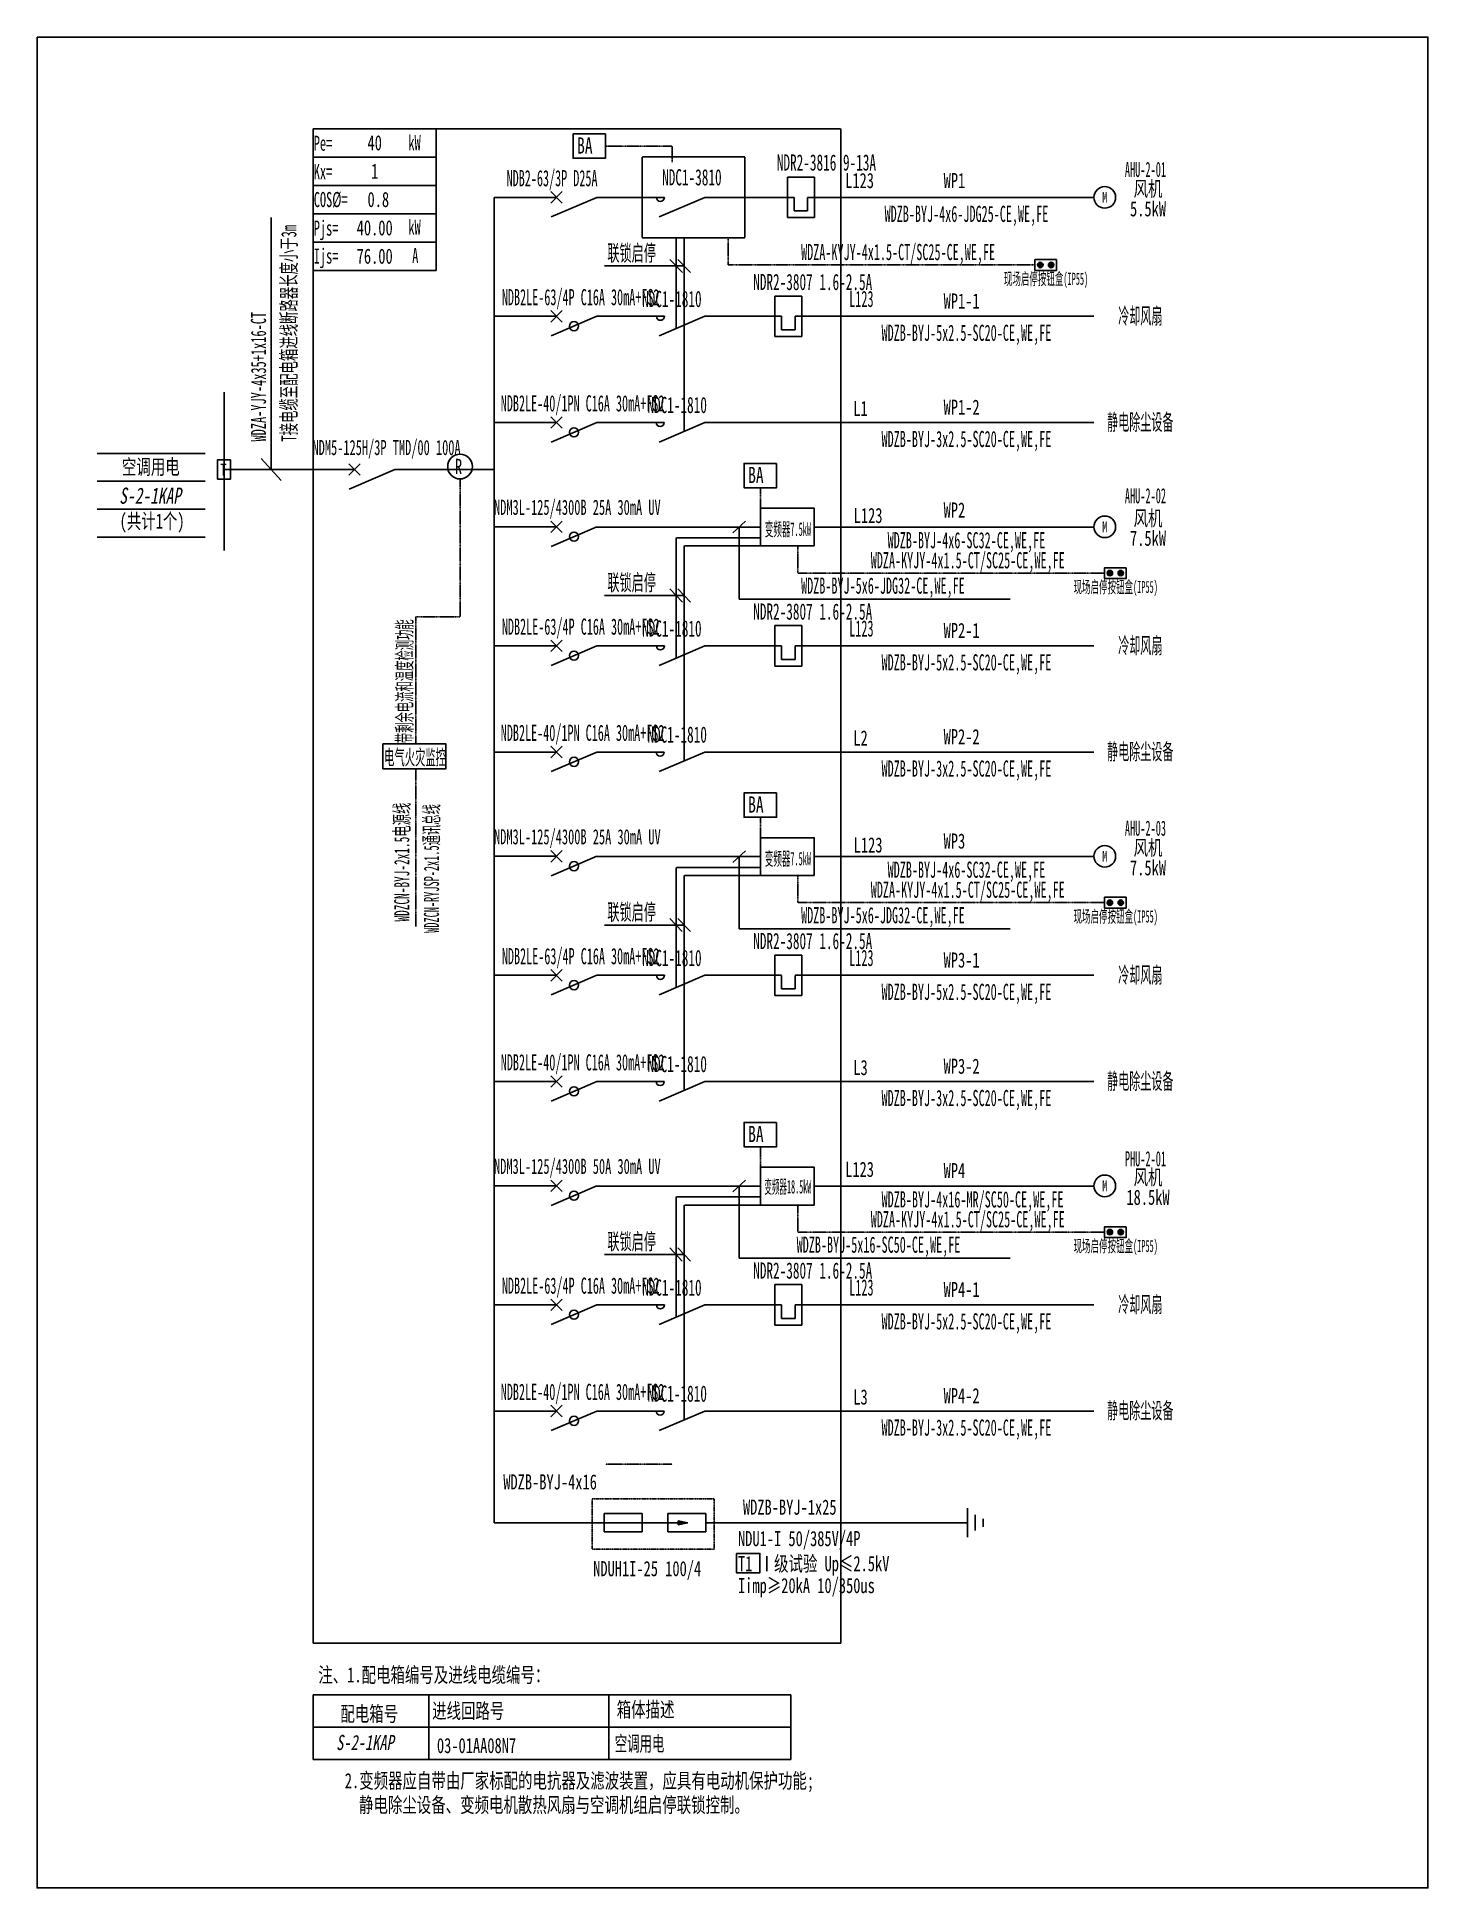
# Model space of a CAD drawing. Extents: x 302300 to 304189, y 295641 to 298155.
import ezdxf
from ezdxf.enums import TextEntityAlignment as Align

# ---------------------------------------------------------------- set-up
doc = ezdxf.new("R2010")
doc.units = 0
doc.header["$MEASUREMENT"] = 0
for name, pattern in [('DASH', [0.35, 0.25, -0.1]), ('DASHDOT', [1, 0.5, -0.25, 0, -0.25]), ('DASHED', [0.75, 0.5, -0.25]), ('DASHED2', [0.375, 0.25, -0.125])]:
    doc.linetypes.add(name, pattern=pattern)
for name, color, linetype in [('D_E_Eqpm(强电设备)', 100, 'Continuous'), ('D_E_Eqpm（强电设备）', 100, 'Continuous'), ('D_E_Text(强电文字)', 51, 'Continuous'), ('D_E_Text（强电文字）', 51, 'Continuous'), ('D_E_Wire(强电线缆)', 10, 'Continuous'), ('D_E_Wire（强电线缆）', 10, 'Continuous'), ('D_El_Eqpm（弱电设备）', 100, 'Continuous'), ('D_El_Text（弱电文字）', 51, 'Continuous'), ('D_T_TableDim(表格尺寸)', 255, 'Continuous'), ('D_T_TableDim（表格尺寸）', 255, 'Continuous'), ('DQ-漏电火灾', 80, 'Continuous'), ('DQ_Eqpm', 100, 'Continuous'), ('E_E_Text（强电文字）', 51, 'Continuous'), ('E_E_Wire（强电线缆）', 10, 'Continuous'), ('系统图', 220, 'Continuous')]:
    doc.layers.add(name, color=color, linetype=linetype)
doc.styles.add('电气', font='', dxfattribs={"width": 0.7})
doc.styles.add('电气箱', font='simhei.ttf', dxfattribs={"width": 0.8, "oblique": 10})
doc.styles.get('电气').set_extended_font_data('SimSun')

# ---------------------------------------------------------------- blocks, each defined once
blk = doc.blocks.new('1')
at = {"layer": 'D_E_Eqpm(强电设备)'}
for p, q in [((-314387, 61832), (-314387, 61082)), ((-313887, 61832), (-314387, 61832)), ((-313887, 61082), (-313887, 61832)), ((-314262, 61457), (-314262, 61207)), ((-314012, 61207), (-314012, 61457)), ((-314387, 61082), (-313887, 61082)), ((-314262, 61207), (-314012, 61207))]:
    blk.add_line(p, q, dxfattribs=at)
blk = doc.blocks.new('电机')
at = {"layer": 'D_E_Eqpm（强电设备）'}
for start, end in [(90, 180), (180, 270), (0, 90), (270, 0)]:
    blk.add_arc((0, 0), 200, start, end, dxfattribs=at)
at = {"layer": 'D_E_Eqpm（强电设备）', "color": 51, "style": '电气', "width": 0.7}
blk.add_text('M', height=200, dxfattribs=at).set_placement((0, 0), align=Align.MIDDLE)
blk = doc.blocks.new('电机启停按钮')
at = {"layer": 'D_E_Eqpm（强电设备）'}
for points in [[(150, 300, 1), (50, 300, 1)], [(50, 100, 1), (150, 100, 1)]]:
    blk.add_hatch(color=51, dxfattribs=at).paths.add_polyline_path(points)
blk.add_lwpolyline([(0, 400), (200, 400), (200, 0), (0, 0)], close=True, dxfattribs=at)
for centre in [(100, 300), (100, 100)]:
    blk.add_circle(centre, 50, dxfattribs=at)
blk = doc.blocks.new('T接箱')
at = {"layer": 'DQ_Eqpm'}
blk.add_lwpolyline([(313, 172), (73, 172), (73, -188), (313, -188)], close=True, dxfattribs=at)
at = {"layer": 'DQ_Eqpm', "color": 51, "style": '电气', "width": 0.8}
blk.add_text('T', height=220, dxfattribs=at).set_placement((120, -121))

msp = doc.modelspace()

# ---------------------------------------------------------------- linework, layer by layer
at = {"linetype": 'DASHED'}
for p, q in [((302675.2, 295973.3, 0), (302675.2, 298030.5, 0)), ((302675.2, 298030.5, 0), (303391.7, 298030.5, 0)), ((303391.7, 298030.5, 0), (303391.7, 295973.3, 0)), ((303391.7, 295973.3, 0), (302675.2, 295973.3, 0))]:
    msp.add_line(p, q, dxfattribs=at)
for p, q in [((302381.7, 297589.5, 0), (302528.5, 297589.5, 0)), ((302381.7, 297551.6, 0), (302528.5, 297551.6, 0)), ((302381.7, 297513.8, 0), (302528.5, 297513.8, 0)), ((302381.7, 297475.9, 0), (302528.5, 297475.9, 0))]:
    msp.add_line(p, q)
at = {"linetype": 'DASHED2', "elevation": 0}
msp.add_lwpolyline([(303054.1, 296169.4), (303219.8, 296169.4), (303219.8, 296101.1), (303054.1, 296101.1)], close=True, dxfattribs=at)
at = {"layer": 'D_E_Eqpm(强电设备)', "color": 100}
for p, q in [((302997.6, 297929.5, 0), (303013.1, 297945, 0)), ((303013.1, 297929.5, 0), (302997.6, 297945, 0)), ((303013.1, 297945, 0), (302997.6, 297929.5, 0)), ((302997.6, 297945, 0), (303013.1, 297929.5, 0)), ((303060.4, 297937.2, 0), (302998.3, 297910.6, 0)), ((303207.1, 297937.2, 0), (303145, 297910.6, 0)), ((302997.6, 297767.9, 0), (303013.1, 297783.4, 0)), ((303013.1, 297767.9, 0), (302997.6, 297783.4, 0)), ((303013.1, 297783.4, 0), (302997.6, 297767.9, 0)), ((302997.6, 297783.4, 0), (303013.1, 297767.9, 0)), ((303060.4, 297775.7, 0), (302998.3, 297749, 0)), ((303207.1, 297775.7, 0), (303145, 297749, 0)), ((302997.6, 297623.7, 0), (303013.1, 297639.2, 0)), ((303013.1, 297623.7, 0), (302997.6, 297639.2, 0)), ((303013.1, 297639.2, 0), (302997.6, 297623.7, 0)), ((302997.6, 297639.2, 0), (303013.1, 297623.7, 0)), ((303060.4, 297631.5, 0), (302998.3, 297604.8, 0)), ((303206.8, 297631.5, 0), (303144.7, 297604.8, 0)), ((302723.3, 297559.9, 0), (302738.8, 297575.4, 0)), ((302738.8, 297559.9, 0), (302723.3, 297575.4, 0)), ((302786.1, 297567.7, 0), (302724, 297541, 0)), ((302997.6, 297481.9, 0), (303013.1, 297497.5, 0)), ((303013.1, 297481.9, 0), (302997.6, 297497.5, 0)), ((303013.1, 297497.5, 0), (302997.6, 297481.9, 0)), ((302997.6, 297497.5, 0), (303013.1, 297481.9, 0)), ((303060.4, 297489.7, 0), (302998.3, 297463.1, 0)), ((302997.6, 297320.3, 0), (303013.1, 297335.9, 0)), ((303013.1, 297320.3, 0), (302997.6, 297335.9, 0)), ((303013.1, 297335.9, 0), (302997.6, 297320.3, 0)), ((302997.6, 297335.9, 0), (303013.1, 297320.3, 0)), ((303060.4, 297328.1, 0), (302998.3, 297301.5, 0)), ((303207.1, 297328.1, 0), (303145, 297301.5, 0)), ((302997.6, 297176.1, 0), (303013.1, 297191.7, 0)), ((303013.1, 297176.1, 0), (302997.6, 297191.7, 0)), ((303013.1, 297191.7, 0), (302997.6, 297176.1, 0)), ((302997.6, 297191.7, 0), (303013.1, 297176.1, 0)), ((303060.4, 297183.9, 0), (302998.3, 297157.3, 0)), ((303206.8, 297183.9, 0), (303144.7, 297157.3, 0)), ((302997.6, 297034.4, 0), (303013.1, 297049.9, 0)), ((303013.1, 297034.4, 0), (302997.6, 297049.9, 0)), ((303013.1, 297049.9, 0), (302997.6, 297034.4, 0)), ((302997.6, 297049.9, 0), (303013.1, 297034.4, 0)), ((303060.4, 297042.2, 0), (302998.3, 297015.5, 0)), ((302997.6, 296872.8, 0), (303013.1, 296888.3, 0)), ((303013.1, 296872.8, 0), (302997.6, 296888.3, 0)), ((303013.1, 296888.3, 0), (302997.6, 296872.8, 0)), ((302997.6, 296888.3, 0), (303013.1, 296872.8, 0)), ((303060.4, 296880.6, 0), (302998.3, 296853.9, 0)), ((303207.1, 296880.6, 0), (303145, 296853.9, 0)), ((302997.6, 296728.6, 0), (303013.1, 296744.1, 0)), ((303013.1, 296728.6, 0), (302997.6, 296744.1, 0)), ((303013.1, 296744.1, 0), (302997.6, 296728.6, 0)), ((302997.6, 296744.1, 0), (303013.1, 296728.6, 0)), ((303060.4, 296736.4, 0), (302998.3, 296709.7, 0)), ((303206.8, 296736.4, 0), (303144.7, 296709.7, 0)), ((302997.6, 296586.8, 0), (303013.1, 296602.4, 0)), ((303013.1, 296586.8, 0), (302997.6, 296602.4, 0)), ((303013.1, 296602.4, 0), (302997.6, 296586.8, 0)), ((302997.6, 296602.4, 0), (303013.1, 296586.8, 0)), ((303060.4, 296594.6, 0), (302998.3, 296568, 0)), ((302997.6, 296425.2, 0), (303013.1, 296440.8, 0)), ((303013.1, 296425.2, 0), (302997.6, 296440.8, 0)), ((303013.1, 296440.8, 0), (302997.6, 296425.2, 0)), ((302997.6, 296440.8, 0), (303013.1, 296425.2, 0)), ((303060.4, 296433, 0), (302998.3, 296406.4, 0)), ((303207.1, 296433, 0), (303145, 296406.4, 0)), ((302997.6, 296281, 0), (303013.1, 296296.6, 0)), ((303013.1, 296281, 0), (302997.6, 296296.6, 0)), ((303013.1, 296296.6, 0), (302997.6, 296281, 0)), ((302997.6, 296296.6, 0), (303013.1, 296281, 0)), ((303060.4, 296288.8, 0), (302998.3, 296262.2, 0)), ((303206.8, 296288.8, 0), (303144.7, 296262.2, 0))]:
    msp.add_line(p, q, dxfattribs=at)
at = {"layer": 'D_E_Eqpm(强电设备)'}
for p, q in [((303070.3, 296149.5, 0), (303121.9, 296149.5, 0)), ((303070.3, 296149.5, 0), (303070.3, 296124.6, 0)), ((303121.7, 296124.6, 0), (303121.7, 296149.5, 0)), ((303156.9, 296149.5, 0), (303208.5, 296149.5, 0)), ((303156.9, 296149.5, 0), (303156.9, 296124.6, 0)), ((303208.3, 296124.6, 0), (303208.3, 296149.5, 0)), ((303070.3, 296124.6, 0), (303121.7, 296124.6, 0)), ((303156.9, 296137.1, 0), (303136.1, 296137.1, 0)), ((303156.9, 296137.1, 0), (303183.7, 296137.1, 0)), ((303156.9, 296124.6, 0), (303208.3, 296124.6, 0)), ((303183.7, 296137.1, 0), (303170.7, 296139.7, 0)), ((303170.7, 296134.4, 0), (303170.7, 296139.7, 0)), ((303183.7, 296137.1, 0), (303170.7, 296134.4, 0))]:
    msp.add_line(p, q, dxfattribs=at)
at = {"layer": 'D_E_Eqpm(强电设备)', "color": 100}
for centre in [(303146.6, 297937.2, 0), (303146.6, 297775.7, 0), (303146.3, 297631.5, 0), (303146.6, 297328.1, 0), (303146.3, 297183.9, 0), (303146.6, 296880.6, 0), (303146.3, 296736.4, 0), (303146.6, 296433, 0), (303146.3, 296288.8, 0)]:
    msp.add_arc(centre, 5.5, 180, 0, dxfattribs=at)
at = {"layer": 'D_E_Eqpm(强电设备)'}
msp.add_solid([(303170.7, 296134.4, 0), (303183.7, 296137.1, 0), (303170.7, 296139.7, 0)], dxfattribs=at)
at = {"layer": 'D_E_Eqpm（强电设备）', "elevation": 0}
for points in [[(303355.6, 297463.7), (303282.3, 297463.7), (303282.3, 297515), (303355.6, 297515)], [(303355.6, 297016.1), (303282.3, 297016.1), (303282.3, 297067.5), (303355.6, 297067.5)], [(303355.6, 296568.6), (303282.3, 296568.6), (303282.3, 296619.9), (303355.6, 296619.9)]]:
    msp.add_lwpolyline(points, close=True, dxfattribs=at)
at = {"layer": 'D_E_Eqpm（强电设备）'}
for centre in [(303029.3, 297762.3, 0), (303029.3, 297618.1, 0), (303029.3, 297476.4, 0), (303029.3, 297314.8, 0), (303029.3, 297170.6, 0), (303029.3, 297028.8, 0), (303029.3, 296867.3, 0), (303029.3, 296723.1, 0), (303029.3, 296581.3, 0), (303029.3, 296419.7, 0), (303029.3, 296275.5, 0)]:
    msp.add_circle(centre, 6.25, dxfattribs=at)
at = {"layer": 'D_E_Text(强电文字)', "color": 51}
for p, q in [((303070.5, 297844, 0), (303178.8, 297844, 0)), ((303159.3, 297853, 0), (303176.4, 297835, 0)), ((303170.3, 297853, 0), (303187.4, 297835, 0)), ((303262.1, 297497.2, 0), (303245.1, 297481.4, 0)), ((303253.6, 297391.4, 0), (303253.6, 297489.3, 0)), ((303070.5, 297396.5, 0), (303178.8, 297396.5, 0)), ((303159.3, 297405.4, 0), (303176.4, 297387.5, 0)), ((303170.3, 297405.4, 0), (303187.4, 297387.5, 0)), ((303621.4, 297391.4, 0), (303253.6, 297391.4, 0)), ((303262.1, 297049.7, 0), (303245.1, 297033.9, 0)), ((303253.6, 296943.9, 0), (303253.6, 297041.8, 0)), ((303159.3, 296957.9, 0), (303176.3, 296939.9, 0)), ((303170.3, 296957.9, 0), (303187.4, 296939.9, 0)), ((303070.5, 296948.9, 0), (303178.8, 296948.9, 0)), ((303621.4, 296943.9, 0), (303253.6, 296943.9, 0)), ((303262.1, 296602.2, 0), (303245.1, 296586.3, 0)), ((303253.6, 296496.3, 0), (303253.6, 296594.2, 0)), ((303070.5, 296501.4, 0), (303178.8, 296501.4, 0)), ((303159.3, 296510.4, 0), (303176.3, 296492.4, 0)), ((303170.3, 296510.4, 0), (303187.4, 296492.4, 0)), ((303621.4, 296496.3, 0), (303253.6, 296496.3, 0))]:
    msp.add_line(p, q, dxfattribs=at)
at = {"layer": 'D_E_Text(强电文字)', "elevation": 0}
for points in [[(303072, 298023.4), (303028, 298023.4), (303028, 297990.4), (303072, 297990.4)], [(303304.3, 297575.9), (303260.3, 297575.9), (303260.3, 297542.9), (303304.3, 297542.9)], [(303304.3, 297128.3), (303260.3, 297128.3), (303260.3, 297095.3), (303304.3, 297095.3)], [(303304.3, 296680.8), (303260.3, 296680.8), (303260.3, 296647.8), (303304.3, 296647.8)]]:
    msp.add_lwpolyline(points, close=True, dxfattribs=at)
at = {"layer": 'D_E_Text（强电文字）'}
for p, q in [((302675.2, 298030.5, 0), (302675.2, 297837.9, 0)), ((302675.2, 298030.5, 0), (302842, 298030.5, 0)), ((302842, 298030.5, 0), (302842, 297837.9, 0)), ((302675.2, 297992, 0), (302842, 297992, 0)), ((302675.2, 297953.5, 0), (302842, 297953.5, 0)), ((302618.1, 297567.7, 0), (302618.1, 297910, 0)), ((302675.2, 297915, 0), (302842, 297915, 0)), ((302675.2, 297876.4, 0), (302842, 297876.4, 0)), ((302675.2, 297837.9, 0), (302842, 297837.9, 0)), ((302604.6, 297582.6, 0), (302631.5, 297552.8, 0)), ((302381.7, 297551.6, 0), (302528.5, 297551.6, 0)), ((302381.7, 297513.8, 0), (302528.5, 297513.8, 0)), ((302381.7, 297475.9, 0), (302528.5, 297475.9, 0))]:
    msp.add_line(p, q, dxfattribs=at)
at = {"layer": 'D_E_Text（强电文字）', "elevation": 0}
msp.add_lwpolyline([(303249.8, 296095.4), (303281.7, 296095.4), (303281.7, 296069.1), (303249.8, 296069.1)], close=True, dxfattribs=at)
at = {"layer": 'D_E_Wire(强电线缆)', "color": 10, "linetype": 'DASHDOT', "ltscale": 0.5}
for p, q in [((303162.6, 298006.9, 0), (303072, 298006.9, 0)), ((303162.6, 298006.9, 0), (303162.6, 297984.9, 0)), ((303238.7, 297882.2, 0), (303238.7, 297845.4, 0)), ((303238.7, 297845.4, 0), (303655.2, 297845.4, 0)), ((303282.3, 297542.9, 0), (303282.3, 297515, 0)), ((303333.2, 297463.7, 0), (303333.2, 297426.8, 0)), ((303333.2, 297426.8, 0), (303749.7, 297426.8, 0)), ((303282.3, 297095.3, 0), (303282.3, 297067.5, 0)), ((303333.2, 297016.1, 0), (303333.2, 296979.3, 0)), ((303333.2, 296979.3, 0), (303749.7, 296979.3, 0)), ((303282.3, 296647.8, 0), (303282.3, 296619.9, 0)), ((303333.2, 296568.6, 0), (303333.2, 296531.8, 0)), ((303333.2, 296531.8, 0), (303749.7, 296531.8, 0)), ((303162.6, 296216.7, 0), (303072, 296216.7, 0))]:
    msp.add_line(p, q, dxfattribs=at)
at = {"layer": 'D_E_Wire(强电线缆)', "color": 10}
for p, q in [((302920.9, 297937.2, 0), (303005.4, 297937.2, 0)), ((303060.4, 297937.2, 0), (303152.1, 297937.2, 0)), ((303207.1, 297937.2, 0), (303328.1, 297937.2, 0)), ((303346.5, 297937.2, 0), (303735.4, 297937.2, 0)), ((302920.9, 297775.7, 0), (303005.4, 297775.7, 0)), ((303060.4, 297775.7, 0), (303152.1, 297775.7, 0)), ((303207.1, 297775.7, 0), (303311.2, 297775.7, 0)), ((303329.5, 297775.7, 0), (303735.4, 297775.7, 0)), ((302920.9, 297631.5, 0), (303005.4, 297631.5, 0)), ((303060.4, 297631.5, 0), (303151.8, 297631.5, 0)), ((303206.8, 297631.5, 0), (303735.4, 297631.5, 0)), ((302920.9, 297489.7, 0), (303005.4, 297489.7, 0)), ((303059.5, 297489.3, 0), (303282.3, 297489.3, 0)), ((303355.6, 297489.3, 0), (303735.4, 297489.3, 0)), ((302920.9, 297328.1, 0), (303005.4, 297328.1, 0)), ((303060.4, 297328.1, 0), (303152.1, 297328.1, 0)), ((303207.1, 297328.1, 0), (303311.2, 297328.1, 0)), ((303329.5, 297328.1, 0), (303735.4, 297328.1, 0)), ((302920.9, 297183.9, 0), (303005.4, 297183.9, 0)), ((303060.4, 297183.9, 0), (303151.8, 297183.9, 0)), ((303206.8, 297183.9, 0), (303735.4, 297183.9, 0)), ((302920.9, 297042.2, 0), (303005.4, 297042.2, 0)), ((303059.5, 297041.8, 0), (303282.3, 297041.8, 0)), ((303355.6, 297041.8, 0), (303735.4, 297041.8, 0)), ((302920.9, 296880.6, 0), (303005.4, 296880.6, 0)), ((303060.4, 296880.6, 0), (303152.1, 296880.6, 0)), ((303207.1, 296880.6, 0), (303311.2, 296880.6, 0)), ((303329.5, 296880.6, 0), (303735.4, 296880.6, 0)), ((302920.9, 296736.4, 0), (303005.4, 296736.4, 0)), ((303060.4, 296736.4, 0), (303151.8, 296736.4, 0)), ((303206.8, 296736.4, 0), (303735.4, 296736.4, 0)), ((302920.9, 296594.6, 0), (303005.4, 296594.6, 0)), ((303059.5, 296594.2, 0), (303282.3, 296594.2, 0)), ((303355.6, 296594.2, 0), (303735.4, 296594.2, 0)), ((302920.9, 296433, 0), (303005.4, 296433, 0)), ((303060.4, 296433, 0), (303152.1, 296433, 0)), ((303207.1, 296433, 0), (303311.2, 296433, 0)), ((303329.5, 296433, 0), (303735.4, 296433, 0)), ((302920.9, 296288.8, 0), (303005.4, 296288.8, 0)), ((303060.4, 296288.8, 0), (303151.8, 296288.8, 0)), ((303206.8, 296288.8, 0), (303735.4, 296288.8, 0))]:
    msp.add_line(p, q, dxfattribs=at)
at = {"layer": 'D_E_Wire（强电线缆）'}
for p, q in [((302920.9, 297937.2, 0), (302920.9, 296137.1, 0)), ((302554.1, 297457.6, 0), (302554.1, 297672.6, 0)), ((302554.1, 297567.7, 0), (302731.1, 297567.7, 0)), ((302786.1, 297567.7, 0), (302920.9, 297567.7, 0)), ((303563.5, 296117.5, 0), (303563.5, 296156.7, 0)), ((302920.9, 296137.1, 0), (303136.1, 296137.1, 0)), ((303208.3, 296137.1, 0), (303563.5, 296137.1, 0)), ((303574.2, 296126.4, 0), (303574.2, 296147.8, 0)), ((303584.9, 296131.7, 0), (303584.9, 296142.4, 0))]:
    msp.add_line(p, q, dxfattribs=at)
at = {"layer": 'D_El_Eqpm（弱电设备）', "color": 3}
msp.add_line((302855.4, 297161.2, 0), (302769.8, 297161.2, 0), dxfattribs=at)
at = {"layer": 'D_El_Eqpm（弱电设备）', "color": 3, "elevation": 0}
msp.add_lwpolyline([(302769.8, 297194.8), (302855.4, 297194.8), (302855.4, 297161.2), (302769.8, 297161.2)], close=True, dxfattribs=at)
at = {"layer": 'D_T_TableDim(表格尺寸)', "linetype": 'DASH', "elevation": 0}
msp.add_lwpolyline([(303121.7, 297992.3), (303261.1, 297992.3), (303261.1, 297882.2), (303121.7, 297882.2)], close=True, dxfattribs=at)
at = {"layer": 'D_T_TableDim（表格尺寸）', "ltscale": 3.5}
for p, q in [((302675.2, 295903.3, 0), (303323.5, 295903.3, 0)), ((302675.2, 295903.3, 0), (302675.2, 295815.3, 0)), ((302832, 295903.3, 0), (302832, 295815.3, 0)), ((303076.6, 295903.3, 0), (303076.6, 295815.3, 0)), ((303323.5, 295903.3, 0), (303323.5, 295815.3, 0)), ((302675.2, 295859.3, 0), (303323.5, 295859.3, 0)), ((302675.2, 295859.3, 0), (303323.5, 295859.3, 0)), ((302675.2, 295815.3, 0), (303323.5, 295815.3, 0))]:
    msp.add_line(p, q, dxfattribs=at)
at = {"layer": 'DQ-漏电火灾', "linetype": 'DASHDOT', "ltscale": 0.5}
for p, q in [((302874.5, 297554.8, 0), (302874.5, 297367.4, 0)), ((302814.5, 297367.4, 0), (302874.5, 297367.4, 0)), ((302814.5, 297367.4, 0), (302814.5, 297194.8, 0)), ((302814.5, 296946.9, 0), (302814.5, 297161.2, 0))]:
    msp.add_line(p, q, dxfattribs=at)
at = {"layer": 'DQ-漏电火灾', "color": 3}
msp.add_circle((302874.5, 297571.6, 0), 16.8, dxfattribs=at)
at = {"layer": 'E_E_Wire（强电线缆）', "linetype": 'DASH'}
for p, q in [((303167.8, 297882.2, 0), (303167.8, 297758.8, 0)), ((303178.8, 297882.2, 0), (303178.8, 297619.5, 0)), ((303167.8, 297474.7, 0), (303167.8, 297311.3, 0)), ((303282.3, 297474.7, 0), (303167.8, 297474.7, 0)), ((303178.8, 297463.7, 0), (303178.8, 297171.9, 0)), ((303282.3, 297463.7, 0), (303178.8, 297463.7, 0)), ((303167.8, 297027.1, 0), (303167.8, 296863.7, 0)), ((303282.3, 297027.1, 0), (303167.8, 297027.1, 0)), ((303178.8, 297016.1, 0), (303178.8, 296724.4, 0)), ((303282.3, 297016.1, 0), (303178.8, 297016.1, 0)), ((303167.8, 296579.6, 0), (303167.8, 296416.2, 0)), ((303282.3, 296579.6, 0), (303167.8, 296579.6, 0)), ((303178.8, 296568.6, 0), (303178.8, 296276.8, 0)), ((303282.3, 296568.6, 0), (303178.8, 296568.6, 0))]:
    msp.add_line(p, q, dxfattribs=at)
at = {"layer": '系统图', "ltscale": 9973.992009}
msp.add_lwpolyline([(302300, 298155), (304189, 298155), (304189, 295641), (302300, 295641)], close=True, dxfattribs=at)

# ---------------------------------------------------------------- block references
at = {"layer": 'D_E_Eqpm(强电设备)', "color": 100, "xscale": 0.07335440172011265, "yscale": 0.07335440172011265, "zscale": 0.07335440172011265}
for p in [(326380.7, 293429.1, 0), (326363.7, 293267.5, 0), (326363.7, 292819.9, 0), (326363.7, 292372.4, 0), (326363.7, 291924.8, 0)]:
    msp.add_blockref('1', p, dxfattribs=at)
at = {"layer": 'D_E_Eqpm（强电设备）', "xscale": 0.07335440172011265, "yscale": 0.07335440172011265, "zscale": 0.07335440172011265}
for name, p in [('电机', (303750.1, 297937.2, 0)), ('T接箱', (302539.9, 297568.3, 0)), ('电机', (303750.1, 297489.7, 0)), ('电机', (303750.1, 297042.2, 0)), ('电机', (303750.1, 296594.6, 0))]:
    msp.add_blockref(name, p, dxfattribs=at)
at = {"layer": 'D_E_Eqpm（强电设备）', "xscale": 0.07335440172011265, "yscale": 0.07335440172011265, "zscale": 0.07335440172011265, "rotation": 270}
for p in [(303655.2, 297852.7, 0), (303749.7, 297434.2, 0), (303749.7, 296986.6, 0), (303749.7, 296539.1, 0)]:
    msp.add_blockref('电机启停按钮', p, dxfattribs=at)

# ---------------------------------------------------------------- texts
at = {"layer": 'D_E_Text(强电文字)', "color": 51, "style": '电气'}
for s, height, width, p in [('BA', 22.01, 0.7, (303033.5, 297996.7, 0)), ('NDR2-3816 9-13A', 22.006, 0.6, (303304.7, 297973.6, 0)), ('NDB2-63/3P D25A', 22.006, 0.55, (302937.7, 297952.3, 0)), ('NDC1-3810', 22.01, 0.6, (303148.9, 297953.5, 0)), ('联锁启停', 22.01, 0.55, (303074.5, 297850.7, 0)), ('NDB2LE-63/4P C16A 30mA+FS2', 22.006, 0.55, (302931.3, 297790.7, 0)), ('NDC1-1810', 22.01, 0.6, (303121.7, 297788.2, 0)), ('NDR2-3807 1.6-2.5A', 22.006, 0.6, (303272.6, 297811.3, 0)), ('L123', 22.01, 0.55, (303403.1, 297788.3, 0)), ('NDB2LE-40/1PN C16A 30mA+FS2', 22.006, 0.55, (302929.8, 297646.5, 0)), ('NDC1-1810', 22.01, 0.6, (303128.9, 297644.2, 0)), ('BA', 22.01, 0.7, (303265.8, 297549.2, 0)), ('联锁启停', 22.01, 0.55, (303074.5, 297403.2, 0)), ('NDR2-3807 1.6-2.5A', 22.006, 0.6, (303272.6, 297363.7, 0)), ('NDB2LE-63/4P C16A 30mA+FS2', 22.006, 0.55, (302931.3, 297343.2, 0)), ('NDC1-1810', 22.01, 0.6, (303121.7, 297340.6, 0)), ('L123', 22.01, 0.55, (303403.1, 297340.7, 0)), ('NDB2LE-40/1PN C16A 30mA+FS2', 22.006, 0.55, (302929.8, 297199, 0)), ('NDC1-1810', 22.01, 0.6, (303128.9, 297196.6, 0)), ('BA', 22.01, 0.7, (303265.8, 297101.6, 0)), ('联锁启停', 22.01, 0.55, (303074.5, 296955.6, 0)), ('NDR2-3807 1.6-2.5A', 22.006, 0.6, (303272.6, 296916.2, 0)), ('NDB2LE-63/4P C16A 30mA+FS2', 22.006, 0.55, (302931.3, 296895.6, 0)), ('NDC1-1810', 22.01, 0.6, (303121.7, 296893.1, 0)), ('L123', 22.01, 0.55, (303403.1, 296893.2, 0)), ('NDB2LE-40/1PN C16A 30mA+FS2', 22.006, 0.55, (302929.8, 296751.4, 0)), ('NDC1-1810', 22.01, 0.6, (303128.9, 296749.1, 0)), ('BA', 22.01, 0.7, (303265.8, 296654.1, 0)), ('联锁启停', 22.01, 0.55, (303074.5, 296508.1, 0)), ('NDR2-3807 1.6-2.5A', 22.006, 0.6, (303272.6, 296468.6, 0)), ('NDB2LE-63/4P C16A 30mA+FS2', 22.006, 0.55, (302931.3, 296448.1, 0)), ('NDC1-1810', 22.01, 0.6, (303121.7, 296445.5, 0)), ('L123', 22.01, 0.55, (303403.1, 296445.6, 0)), ('NDB2LE-40/1PN C16A 30mA+FS2', 22.006, 0.55, (302929.8, 296303.9, 0)), ('NDC1-1810', 22.01, 0.6, (303128.9, 296301.5, 0))]:
    msp.add_text(s, height=height, dxfattribs=dict(at, width=width)).set_placement(p)
at = {"layer": 'D_E_Text(强电文字)', "color": 51, "style": '电气', "width": 0.55}
for s, p in [('WDZB-BYJ-4x6-JDG25-CE,WE,FE', (303562.2, 297912.2, 0)), ('WDZA-KYJY-4x1.5-CT/SC25-CE,WE,FE', (303469.4, 297861, 0)), ('WDZB-BYJ-5x2.5-SC20-CE,WE,FE', (303562.2, 297750.6, 0)), ('WDZB-BYJ-3x2.5-SC20-CE,WE,FE', (303562.2, 297606.4, 0)), ('WDZB-BYJ-4x6-SC32-CE,WE,FE', (303562.2, 297468.9, 0)), ('WDZA-KYJY-4x1.5-CT/SC25-CE,WE,FE', (303564, 297442.4, 0)), ('WDZB-BYJ-5x6-JDG32-CE,WE,FE', (303448.8, 297407.2, 0)), ('WDZB-BYJ-5x2.5-SC20-CE,WE,FE', (303562.2, 297303, 0)), ('WDZB-BYJ-3x2.5-SC20-CE,WE,FE', (303562.2, 297158.8, 0)), ('WDZB-BYJ-4x6-SC32-CE,WE,FE', (303562.2, 297021.4, 0)), ('WDZA-KYJY-4x1.5-CT/SC25-CE,WE,FE', (303564, 296994.9, 0)), ('WDZB-BYJ-5x6-JDG32-CE,WE,FE', (303448.8, 296959.6, 0)), ('WDZB-BYJ-5x2.5-SC20-CE,WE,FE', (303562.2, 296855.5, 0)), ('WDZB-BYJ-3x2.5-SC20-CE,WE,FE', (303562.2, 296711.3, 0)), ('WDZB-BYJ-4x16-MR/SC50-CE,WE,FE', (303570.5, 296574.3, 0)), ('WDZA-KYJY-4x1.5-CT/SC25-CE,WE,FE', (303564, 296547.3, 0)), ('WDZB-BYJ-5x16-SC50-CE,WE,FE', (303442.8, 296512.1, 0)), ('WDZB-BYJ-5x2.5-SC20-CE,WE,FE', (303562.2, 296407.9, 0)), ('WDZB-BYJ-3x2.5-SC20-CE,WE,FE', (303562.2, 296263.7, 0))]:
    msp.add_text(s, height=22.006, dxfattribs=at).set_placement(p, align=Align.MIDDLE)
at = {"layer": 'D_E_Text(强电文字)', "style": '电气', "width": 0.7}
for s, p in [('WDZB-BYJ-4x16', (302933.2, 296182.3, 0)), ('WDZB-BYJ-1x25', (303258.7, 296148, 0)), ('T1 Ⅰ级试验 Up≤2.5kV ', (303252, 296071.3, 0)), ('Iimp≥20kA 10/350us', (303252, 296041.5, 0))]:
    msp.add_text(s, height=20.539, dxfattribs=at).set_placement(p)
at = {"layer": 'D_E_Text(强电文字)', "color": 51, "true_color": 0xffff7f, "style": '电气', "width": 0.7}
msp.add_text('NDU1-I 50/385V/4P', height=20.539, dxfattribs=at).set_placement((303252, 296105.3, 0))
at = {"layer": 'D_E_Text（强电文字）', "linetype": 'Continuous', "style": '电气', "width": 0.6}
for s, height, p in [('Pe=', 20.54, (302675.8, 298000.5, 0)), ('kW', 20.54, (302804.3, 298001.3, 0)), ('Kx=', 20.54, (302675.8, 297961.9, 0)), ('COS%%C=', 20.54, (302675.8, 297924, 0)), ('Pjs=', 20.54, (302675.8, 297885.2, 0)), ('kW', 20.54, (302804.3, 297886.5, 0)), ('Ijs=', 20.54, (302675.8, 297847.2, 0)), ('A', 20.5, (302809.5, 297848, 0))]:
    msp.add_text(s, height=height, dxfattribs=at).set_placement(p)
at = {"layer": 'D_E_Text（强电文字）', "color": 51, "style": '电气', "width": 0.5}
for s, p in [('AHU-2-01', (303805.3, 297964.9, 0)), ('AHU-2-02', (303805.3, 297521.7, 0)), ('AHU-2-03', (303805.3, 297070.2, 0)), ('PHU-2-01', (303805.3, 296621.2, 0))]:
    msp.add_text(s, height=20.54, dxfattribs=at).set_placement(p, align=Align.CENTER)
at = {"layer": 'D_E_Text（强电文字）', "style": '电气'}
for s, height, width, p in [('L123', 20.54, 0.7, (303397.5, 297949.8, 0)), ('WP1', 20.54, 0.7, (303531.2, 297949.8, 0)), ('WP1-1', 20.54, 0.7, (303531.2, 297786.2, 0)), ('L1', 20.54, 0.7, (303408.6, 297640.2, 0)), ('WP1-2', 20.54, 0.7, (303531.2, 297642, 0)), ('L123', 20.54, 0.7, (303409.1, 297494.9, 0)), ('WP2', 20.54, 0.7, (303531.2, 297502.3, 0)), ('WP2-1', 20.54, 0.7, (303531.2, 297338.7, 0)), ('L2', 20.54, 0.7, (303408.6, 297192.7, 0)), ('WP2-2', 20.54, 0.7, (303531.2, 297194.5, 0)), ('L123', 20.54, 0.7, (303409.1, 297047.4, 0)), ('WP3', 20.54, 0.7, (303531.2, 297052.7, 0)), ('WP3-1', 20.54, 0.7, (303531.2, 296891.1, 0)), ('L3', 20.54, 0.7, (303408.6, 296745.1, 0)), ('WP3-2', 20.54, 0.7, (303531.2, 296746.9, 0)), ('L123', 20.54, 0.7, (303397.5, 296606.8, 0)), ('WP4', 20.54, 0.7, (303531.2, 296605.1, 0)), ('WP4-1', 20.54, 0.7, (303531.2, 296443.6, 0)), ('L3', 20.54, 0.7, (303408.6, 296297.6, 0)), ('WP4-2', 20.54, 0.7, (303531.2, 296299.4, 0)), ('注、1.配电箱编号及进线电缆编号：', 20.539, 0.7, (302682, 295920.2, 0)), ('配电箱号', 20.54, 0.7, (302712, 295867.3, 0)), ('进线回路号', 20.54, 0.7, (302836.6, 295871.3, 0)), ('箱体描述', 20.54, 0.7, (303087.2, 295873.1, 0)), ('空调用电', 20.54, 0.6, (303084.7, 295826.8, 0)), ('2.变频器应自带由厂家标配的电抗器及滤波装置，应具有电动机保护功能;', 20.539, 0.7, (302718, 295776.5, 0)), ('静电除尘设备、变频电机散热风扇与空调机组启停联锁控制。', 20.539, 0.7, (302737.3, 295743.6, 0))]:
    msp.add_text(s, height=height, dxfattribs=dict(at, width=width)).set_placement(p)
for s, height, width, p in [('风机', 20.54, 0.7, (303808.8, 297949.3, 0)), ('5.5kW', 20.54, 0.7, (303808.8, 297922, 0)), ('现场启停按钮盒(IP55)', 16.505, 0.5, (303670.3, 297825.7, 0)), ('NDM5-125H/3P TMD/00 100A', 20.539, 0.6, (302774.7, 297595.8, 0)), ('空调用电', 20.54, 0.7, (302454.5, 297571.6, 0)), ('(共计1个)', 20.54, 0.7, (302456.3, 297496.3, 0)), ('NDM3L-125/4300B 25A 30mA UV', 20.539, 0.6, (303033.8, 297514.6, 0)), ('风机', 20.54, 0.7, (303808.8, 297501.8, 0)), ('7.5kW', 20.54, 0.7, (303808.8, 297474.5, 0)), ('现场启停按钮盒(IP55)', 16.505, 0.5, (303764.9, 297407.2, 0)), ('电气火灾监控', 20.54, 0.5, (302813.4, 297177.2, 0)), ('NDM3L-125/4300B 25A 30mA UV', 20.539, 0.6, (303033.8, 297067.1, 0)), ('风机', 20.54, 0.7, (303808.8, 297054.3, 0)), ('7.5kW', 20.54, 0.7, (303808.8, 297027, 0)), ('现场启停按钮盒(IP55)', 16.505, 0.5, (303764.9, 296959.6, 0)), ('NDM3L-125/4300B 50A 30mA UV', 20.539, 0.6, (303033.8, 296619.5, 0)), ('风机', 20.54, 0.7, (303808.8, 296606.7, 0)), ('18.5kW', 20.54, 0.7, (303808.8, 296579.4, 0)), ('现场启停按钮盒(IP55)', 16.505, 0.5, (303764.9, 296512.1, 0))]:
    msp.add_text(s, height=height, dxfattribs=dict(at, width=width)).set_placement(p, align=Align.MIDDLE)
at = {"layer": 'D_E_Text（强电文字）', "style": '电气', "width": 0.6}
for s, p in [('T接电缆至配电箱进线断路器长度小于3m', (302652.2, 297605.6, 0)), ('WDZA-YJY-4x35+1x16-CT', (302611, 297605.6, 0))]:
    msp.add_text(s, height=20.539, rotation=90, dxfattribs=at).set_placement(p)
at = {"layer": 'D_E_Text（强电文字）', "color": 7, "style": '电气箱', "oblique": 10, "width": 0.7}
msp.add_text('S-2-1KAP', height=22.01, dxfattribs=at).set_placement((302453.6, 297532, 0), align=Align.MIDDLE)
at = {"layer": 'D_E_Text（强电文字）', "style": '电气'}
for s, width, p in [('变频器7.5kW', 0.45, (303319.8, 297486.6, 0)), ('变频器7.5kW', 0.45, (303319.8, 297039.1, 0)), ('变频器18.5kW', 0.4, (303319.6, 296593.5, 0))]:
    msp.add_text(s, height=18.34, dxfattribs=dict(at, width=width)).set_placement(p, align=Align.MIDDLE_CENTER)
at = {"layer": 'D_E_Text（强电文字）', "color": 51, "true_color": 0xffff7f, "style": '电气', "width": 0.7}
msp.add_text('NDUH1I-25 100/4', height=20.539, dxfattribs=at).set_placement((303055.3, 296064.5, 0))
at = {"layer": 'D_E_Text（强电文字）', "style": '电气箱', "oblique": 10, "width": 0.7}
msp.add_text('S-2-1KAP', height=20.54, dxfattribs=at).set_placement((302745.4, 295838.6, 0), align=Align.MIDDLE)
at = {"layer": 'D_E_Text（强电文字）', "color": 1, "style": '电气', "width": 0.7}
msp.add_text('03-01AA08N7', height=20.539, dxfattribs=at).set_placement((302843.1, 295824.2, 0))
at = {"layer": 'D_E_Text（强电文字）', "width": 166.866, "attachment_point": 5, "style": '电气'}
for s, insert, char_height in [('40', (302758.6, 298011.2, 0), 20.54), ('1', (302758.6, 297972.7, 0), 20.5), (' 0.8', (302758.6, 297934.2, 0), 20.54), ('{\\C200;40.00}', (302758.6, 297895.7, 0), 20.539), ('{\\C200;76.00}', (302758.6, 297857.2, 0), 20.539)]:
    msp.add_mtext(s, dxfattribs=dict(at, insert=insert, char_height=char_height))
at = {"layer": 'D_El_Text（弱电文字）', "color": 1, "style": '电气', "width": 0.5}
msp.add_text('带剩余电流和温度检测功能', height=20.539, rotation=90, dxfattribs=at).set_placement((302809.3, 297196, 0))
at = {"layer": 'D_El_Text（弱电文字）', "style": '电气'}
for s, width, p in [('WDZCN-BYJ-2x1.5电源线', 0.55, (302805.6, 296953.6, 0)), ('WDZCN-RYJSP-2x1.5通讯总线', 0.5, (302845.9, 296938.3, 0))]:
    msp.add_text(s, height=20.539, rotation=90, dxfattribs=dict(at, width=width)).set_placement(p)
at = {"layer": 'DQ-漏电火灾', "color": 50, "style": '电气', "width": 0.7}
msp.add_text('R', height=20.5, dxfattribs=at).set_placement((302867.5, 297561.6, 0))
at = {"layer": 'E_E_Text（强电文字）', "linetype": 'Continuous', "style": '电气', "width": 0.5}
for s, p in [('冷却风扇', (303798.3, 297765.3, 0)), ('静电除尘设备', (303798.3, 297621.1, 0)), ('冷却风扇', (303798.3, 297317.7, 0)), ('静电除尘设备', (303798.3, 297173.5, 0)), ('冷却风扇', (303798.3, 296870.2, 0)), ('静电除尘设备', (303798.3, 296726, 0)), ('冷却风扇', (303798.3, 296422.7, 0)), ('静电除尘设备', (303798.3, 296278.5, 0))]:
    msp.add_text(s, height=22.01, dxfattribs=at).set_placement(p, align=Align.CENTER)

doc.saveas('drawing.dxf')
